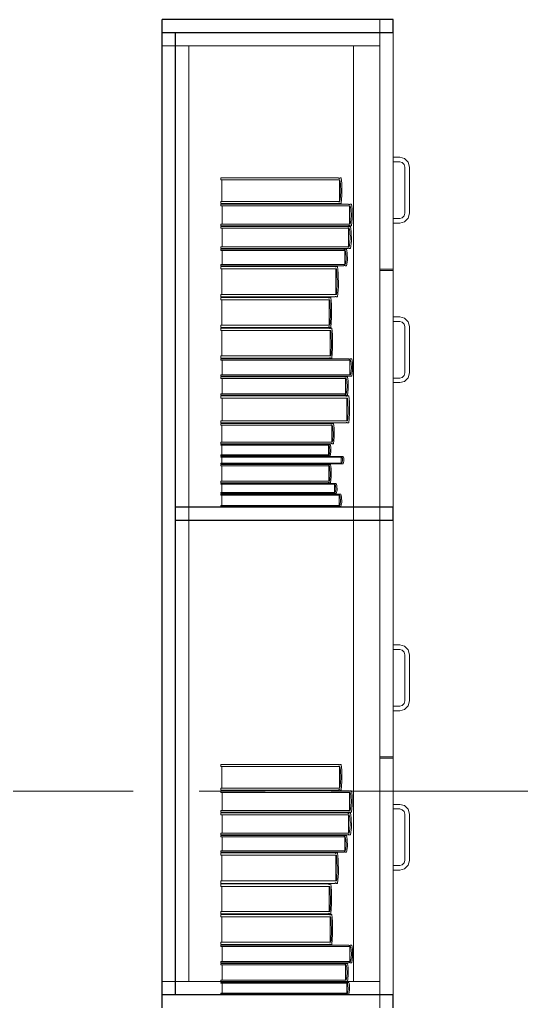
# Model space of a CAD drawing. Header units: inches. Extents: x -38 to 5698, y -33 to 92.
# Drawn here: x 292.094 to 292.855, y 23.362 to 24.852 of the extents above; entities that cross this region are included whole.
import ezdxf

# ---------------------------------------------------------------- set-up
doc = ezdxf.new("R2010")
doc.units = ezdxf.units.IN
doc.header["$MEASUREMENT"] = 0
doc.set_wipeout_variables(frame=1)
doc.linetypes.add('Punto & Raya', pattern=[0.65, 0.5, -0.075, 0, -0.075])
doc.linetypes.add('Wipeout_Contour', pattern=[1, 0, -1])
doc.layers.add('Interior - Mobiliario', color=7, linetype='Continuous')
doc.layers.add('Marcador - Secciones', color=251, linetype='Continuous')

msp = doc.modelspace()

# ---------------------------------------------------------------- linework, layer by layer
at = {"layer": 'Interior - Mobiliario', "color": 175, "linetype": 'Continuous', "lineweight": 13}
for p, q in [((292.3307, 24.8324), (292.6407, 24.8324)), ((292.3307, 23.3724), (292.3307, 24.8324)), ((292.6407, 24.8324), (292.6407, 23.3724)), ((292.3507, 24.8124), (292.6007, 24.8124)), ((292.6007, 24.8124), (292.6407, 24.8124)), ((292.6707, 24.6434), (292.6607, 24.6434)), ((292.6607, 24.6434), (292.6607, 24.6364)), ((292.6607, 24.6364), (292.6707, 24.6364)), ((292.6782, 24.6414), (292.6707, 24.6434)), ((292.6707, 24.6364), (292.6747, 24.6353)), ((292.6747, 24.6353), (292.6776, 24.6324)), ((292.6776, 24.6324), (292.6787, 24.6284)), ((292.6837, 24.6359), (292.6782, 24.6414)), ((292.6857, 24.6284), (292.6837, 24.6359)), ((292.6787, 24.6284), (292.6787, 24.5584)), ((292.6857, 24.5584), (292.6857, 24.6284)), ((292.3994, 24.609), (292.3994, 24.6121)), ((292.3994, 24.6121), (292.5779, 24.6121)), ((292.5801, 24.609), (292.3994, 24.609)), ((292.4012, 24.5763), (292.4012, 24.609)), ((292.5779, 24.6121), (292.578, 24.6119)), ((292.578, 24.6119), (292.5783, 24.6117)), ((292.5783, 24.6117), (292.5785, 24.6115)), ((292.5785, 24.6115), (292.5788, 24.6114)), ((292.5788, 24.6114), (292.5791, 24.6115)), ((292.5791, 24.6115), (292.5793, 24.6115)), ((292.5792, 24.609), (292.5792, 24.5763)), ((292.5793, 24.6115), (292.5796, 24.6117)), ((292.5796, 24.6117), (292.5798, 24.6119)), ((292.5798, 24.6119), (292.5799, 24.6121)), ((292.5799, 24.6121), (292.5819, 24.6121)), ((292.5809, 24.6032), (292.5801, 24.609)), ((292.5814, 24.5912), (292.5809, 24.6032)), ((292.5819, 24.6121), (292.5829, 24.6036)), ((292.5829, 24.6036), (292.5831, 24.5862)), ((292.5806, 24.5793), (292.5814, 24.5912)), ((292.5831, 24.5862), (292.5819, 24.5732)), ((292.3994, 24.5732), (292.3994, 24.5763)), ((292.3994, 24.5763), (292.5801, 24.5763)), ((292.5779, 24.5732), (292.3994, 24.5732)), ((292.3994, 24.5696), (292.3994, 24.5722)), ((292.3994, 24.5722), (292.5931, 24.5722)), ((292.578, 24.5734), (292.5779, 24.5732)), ((292.5782, 24.5736), (292.578, 24.5734)), ((292.5785, 24.5738), (292.5782, 24.5736)), ((292.5787, 24.5739), (292.5785, 24.5738)), ((292.579, 24.5739), (292.5787, 24.5739)), ((292.5793, 24.5738), (292.579, 24.5739)), ((292.5795, 24.5737), (292.5793, 24.5738)), ((292.5798, 24.5734), (292.5795, 24.5737)), ((292.5799, 24.5732), (292.5798, 24.5734)), ((292.5819, 24.5732), (292.5799, 24.5732)), ((292.5801, 24.5763), (292.5806, 24.5793)), ((292.5931, 24.5722), (292.5933, 24.572)), ((292.5933, 24.572), (292.5935, 24.5719)), ((292.5935, 24.5719), (292.5938, 24.5717)), ((292.5938, 24.5717), (292.5941, 24.5717)), ((292.5941, 24.5717), (292.5944, 24.5717)), ((292.5944, 24.5717), (292.5947, 24.5718)), ((292.5947, 24.5718), (292.595, 24.5719)), ((292.595, 24.5719), (292.5952, 24.5721)), ((292.5952, 24.5721), (292.5953, 24.5722)), ((292.5953, 24.5722), (292.5975, 24.5722)), ((292.5975, 24.5722), (292.5986, 24.565)), ((292.5955, 24.5696), (292.3994, 24.5696)), ((292.4013, 24.542), (292.4013, 24.5696)), ((292.5945, 24.5696), (292.5945, 24.542)), ((292.5964, 24.5647), (292.5955, 24.5696)), ((292.5969, 24.5546), (292.5964, 24.5647)), ((292.5986, 24.565), (292.5988, 24.5503)), ((292.6787, 24.5584), (292.6776, 24.5544)), ((292.6837, 24.5509), (292.6857, 24.5584)), ((292.3994, 24.5394), (292.3994, 24.542)), ((292.3994, 24.542), (292.5955, 24.542)), ((292.5955, 24.542), (292.5961, 24.5445)), ((292.5961, 24.5445), (292.5969, 24.5546)), ((292.5988, 24.5503), (292.5975, 24.5394)), ((292.6707, 24.5504), (292.6607, 24.5504)), ((292.6607, 24.5504), (292.6607, 24.5434)), ((292.6607, 24.5434), (292.6707, 24.5434)), ((292.6747, 24.5514), (292.6707, 24.5504)), ((292.6707, 24.5434), (292.6782, 24.5454)), ((292.6776, 24.5544), (292.6747, 24.5514)), ((292.6782, 24.5454), (292.6837, 24.5509)), ((292.5931, 24.5394), (292.3994, 24.5394)), ((292.3994, 24.5357), (292.3994, 24.5384)), ((292.3994, 24.5384), (292.5918, 24.5384)), ((292.5942, 24.5357), (292.3994, 24.5357)), ((292.4013, 24.5076), (292.4013, 24.5357)), ((292.5918, 24.5384), (292.592, 24.5382)), ((292.592, 24.5382), (292.5923, 24.538)), ((292.5923, 24.538), (292.5925, 24.5379)), ((292.5925, 24.5379), (292.5928, 24.5378)), ((292.5928, 24.5378), (292.5931, 24.5378)), ((292.5932, 24.5395), (292.5931, 24.5394)), ((292.5931, 24.5378), (292.5934, 24.5379)), ((292.5935, 24.5397), (292.5932, 24.5395)), ((292.5932, 24.5357), (292.5932, 24.5076)), ((292.5934, 24.5379), (292.5937, 24.538)), ((292.5938, 24.5398), (292.5935, 24.5397)), ((292.5937, 24.538), (292.5939, 24.5382)), ((292.594, 24.5399), (292.5938, 24.5398)), ((292.5939, 24.5382), (292.594, 24.5384)), ((292.5943, 24.5399), (292.594, 24.5399)), ((292.594, 24.5384), (292.5962, 24.5384)), ((292.5951, 24.5307), (292.5942, 24.5357)), ((292.5946, 24.5398), (292.5943, 24.5399)), ((292.5949, 24.5397), (292.5946, 24.5398)), ((292.5952, 24.5395), (292.5949, 24.5397)), ((292.5956, 24.5204), (292.5951, 24.5307)), ((292.5953, 24.5394), (292.5952, 24.5395)), ((292.5975, 24.5394), (292.5953, 24.5394)), ((292.5962, 24.5384), (292.5972, 24.531)), ((292.5972, 24.531), (292.5975, 24.5161)), ((292.5948, 24.5102), (292.5956, 24.5204)), ((292.5975, 24.5161), (292.5962, 24.505)), ((292.3994, 24.505), (292.3994, 24.5076)), ((292.3994, 24.5076), (292.5942, 24.5076)), ((292.5918, 24.505), (292.3994, 24.505)), ((292.3994, 24.502), (292.3994, 24.504)), ((292.3994, 24.504), (292.5859, 24.504)), ((292.5882, 24.502), (292.3994, 24.502)), ((292.4013, 24.4809), (292.4013, 24.502)), ((292.5859, 24.504), (292.5861, 24.5038)), ((292.5861, 24.5038), (292.5863, 24.5037)), ((292.5863, 24.5037), (292.5866, 24.5036)), ((292.5866, 24.5036), (292.5869, 24.5035)), ((292.5869, 24.5035), (292.5872, 24.5035)), ((292.5872, 24.5035), (292.5874, 24.5036)), ((292.5873, 24.502), (292.5873, 24.4809)), ((292.5874, 24.5036), (292.5877, 24.5037)), ((292.5877, 24.5037), (292.5879, 24.5039)), ((292.5879, 24.5039), (292.588, 24.504)), ((292.588, 24.504), (292.5901, 24.504)), ((292.5891, 24.4982), (292.5882, 24.502)), ((292.5896, 24.4905), (292.5891, 24.4982)), ((292.5901, 24.504), (292.5912, 24.4985)), ((292.5912, 24.4985), (292.5914, 24.4873)), ((292.592, 24.5051), (292.5918, 24.505)), ((292.5922, 24.5053), (292.592, 24.5051)), ((292.5925, 24.5054), (292.5922, 24.5053)), ((292.5928, 24.5055), (292.5925, 24.5054)), ((292.593, 24.5055), (292.5928, 24.5055)), ((292.5933, 24.5055), (292.593, 24.5055)), ((292.5936, 24.5053), (292.5933, 24.5055)), ((292.5939, 24.5051), (292.5936, 24.5053)), ((292.594, 24.505), (292.5939, 24.5051)), ((292.5962, 24.505), (292.594, 24.505)), ((292.5942, 24.5076), (292.5948, 24.5102)), ((292.3994, 24.4789), (292.3994, 24.4809)), ((292.3994, 24.4809), (292.5882, 24.4809)), ((292.5882, 24.4809), (292.5888, 24.4828)), ((292.5888, 24.4828), (292.5896, 24.4905)), ((292.5914, 24.4873), (292.5901, 24.4789)), ((292.5859, 24.4789), (292.3994, 24.4789)), ((292.3994, 24.4742), (292.3994, 24.4779)), ((292.3994, 24.4779), (292.5727, 24.4779)), ((292.5748, 24.4742), (292.3994, 24.4742)), ((292.4011, 24.4353), (292.4011, 24.4742)), ((292.5727, 24.4779), (292.5728, 24.4777)), ((292.5728, 24.4777), (292.573, 24.4774)), ((292.573, 24.4774), (292.5733, 24.4772)), ((292.5733, 24.4772), (292.5735, 24.4771)), ((292.5735, 24.4771), (292.5738, 24.4771)), ((292.5738, 24.4771), (292.5741, 24.4772)), ((292.5739, 24.4742), (292.5739, 24.4353)), ((292.5741, 24.4772), (292.5743, 24.4774)), ((292.5743, 24.4774), (292.5745, 24.4777)), ((292.5745, 24.4777), (292.5746, 24.4779)), ((292.5746, 24.4779), (292.5766, 24.4779)), ((292.5756, 24.4673), (292.5748, 24.4742)), ((292.576, 24.453), (292.5756, 24.4673)), ((292.5766, 24.4779), (292.5775, 24.4677)), ((292.5775, 24.4677), (292.5777, 24.447)), ((292.586, 24.479), (292.5859, 24.4789)), ((292.5863, 24.4792), (292.586, 24.479)), ((292.5865, 24.4793), (292.5863, 24.4792)), ((292.5868, 24.4793), (292.5865, 24.4793)), ((292.5871, 24.4793), (292.5868, 24.4793)), ((292.5874, 24.4793), (292.5871, 24.4793)), ((292.5876, 24.4792), (292.5874, 24.4793)), ((292.5879, 24.479), (292.5876, 24.4792)), ((292.588, 24.4789), (292.5879, 24.479)), ((292.5901, 24.4789), (292.588, 24.4789)), ((292.6607, 24.4734), (292.6407, 24.4734)), ((292.6607, 24.4714), (292.6407, 24.4714)), ((292.5753, 24.4388), (292.576, 24.453)), ((292.5748, 24.4353), (292.5753, 24.4388)), ((292.5777, 24.447), (292.5766, 24.4316)), ((292.3994, 24.4316), (292.3994, 24.4353)), ((292.3994, 24.4353), (292.5748, 24.4353)), ((292.5727, 24.4316), (292.3994, 24.4316)), ((292.3994, 24.427), (292.3994, 24.4306)), ((292.3994, 24.4306), (292.5626, 24.4306)), ((292.5646, 24.427), (292.3994, 24.427)), ((292.401, 24.3889), (292.401, 24.427)), ((292.5626, 24.4306), (292.5628, 24.4304)), ((292.5628, 24.4304), (292.563, 24.4301)), ((292.563, 24.4301), (292.5632, 24.4299)), ((292.5632, 24.4299), (292.5634, 24.4298)), ((292.5634, 24.4298), (292.5637, 24.4298)), ((292.5637, 24.4298), (292.5639, 24.4299)), ((292.5638, 24.427), (292.5638, 24.3889)), ((292.5639, 24.4299), (292.5642, 24.4301)), ((292.5642, 24.4301), (292.5644, 24.4304)), ((292.5644, 24.4304), (292.5645, 24.4306)), ((292.5645, 24.4306), (292.5663, 24.4306)), ((292.5654, 24.4202), (292.5646, 24.427)), ((292.5663, 24.4306), (292.5672, 24.4207)), ((292.5728, 24.4318), (292.5727, 24.4316)), ((292.573, 24.4321), (292.5728, 24.4318)), ((292.5732, 24.4323), (292.573, 24.4321)), ((292.5735, 24.4324), (292.5732, 24.4323)), ((292.5738, 24.4324), (292.5735, 24.4324)), ((292.574, 24.4323), (292.5738, 24.4324)), ((292.5743, 24.4321), (292.574, 24.4323)), ((292.5745, 24.4318), (292.5743, 24.4321)), ((292.5746, 24.4316), (292.5745, 24.4318)), ((292.5766, 24.4316), (292.5746, 24.4316)), ((292.5651, 24.3924), (292.5658, 24.4062)), ((292.5658, 24.4062), (292.5654, 24.4202)), ((292.5672, 24.4207), (292.5674, 24.4004)), ((292.5646, 24.3889), (292.5651, 24.3924)), ((292.5674, 24.4004), (292.5663, 24.3853)), ((292.6607, 24.4014), (292.6707, 24.4014)), ((292.6607, 24.3944), (292.6607, 24.4014)), ((292.6707, 24.3944), (292.6607, 24.3944)), ((292.6707, 24.4014), (292.6782, 24.3994)), ((292.6747, 24.3933), (292.6707, 24.3944)), ((292.6776, 24.3904), (292.6747, 24.3933)), ((292.6782, 24.3994), (292.6837, 24.3939)), ((292.6837, 24.3939), (292.6857, 24.3864)), ((292.3994, 24.3853), (292.3994, 24.3889)), ((292.3994, 24.3889), (292.5646, 24.3889)), ((292.5626, 24.3853), (292.3994, 24.3853)), ((292.3994, 24.3807), (292.3994, 24.3843)), ((292.3994, 24.3843), (292.5642, 24.3843)), ((292.5662, 24.3807), (292.3994, 24.3807)), ((292.401, 24.3422), (292.401, 24.3807)), ((292.5627, 24.3855), (292.5626, 24.3853)), ((292.5629, 24.3858), (292.5627, 24.3855)), ((292.5632, 24.386), (292.5629, 24.3858)), ((292.5634, 24.3861), (292.5632, 24.386)), ((292.5636, 24.3861), (292.5634, 24.3861)), ((292.5639, 24.386), (292.5636, 24.3861)), ((292.5641, 24.3858), (292.5639, 24.386)), ((292.5643, 24.3856), (292.5641, 24.3858)), ((292.5642, 24.3843), (292.5643, 24.3841)), ((292.5645, 24.3853), (292.5643, 24.3856)), ((292.5643, 24.3841), (292.5645, 24.3838)), ((292.5663, 24.3853), (292.5645, 24.3853)), ((292.5645, 24.3838), (292.5647, 24.3836)), ((292.5647, 24.3836), (292.565, 24.3835)), ((292.565, 24.3835), (292.5652, 24.3836)), ((292.5652, 24.3836), (292.5655, 24.3837)), ((292.5653, 24.3807), (292.5653, 24.3422)), ((292.5655, 24.3837), (292.5657, 24.3839)), ((292.5657, 24.3839), (292.5659, 24.3841)), ((292.5659, 24.3841), (292.566, 24.3843)), ((292.566, 24.3843), (292.5679, 24.3843)), ((292.5669, 24.3738), (292.5662, 24.3807)), ((292.5679, 24.3843), (292.5688, 24.3743)), ((292.6787, 24.3864), (292.6776, 24.3904)), ((292.6787, 24.3164), (292.6787, 24.3864)), ((292.6857, 24.3864), (292.6857, 24.3164)), ((292.5674, 24.3597), (292.5669, 24.3738)), ((292.5688, 24.3743), (292.569, 24.3538)), ((292.5667, 24.3457), (292.5674, 24.3597)), ((292.569, 24.3538), (292.5679, 24.3386)), ((292.3994, 24.3386), (292.3994, 24.3422)), ((292.3994, 24.3422), (292.5662, 24.3422)), ((292.5642, 24.3386), (292.3994, 24.3386)), ((292.3994, 24.3355), (292.3994, 24.3376)), ((292.3994, 24.3376), (292.5936, 24.3376)), ((292.596, 24.3355), (292.3994, 24.3355)), ((292.4013, 24.3131), (292.4013, 24.3355)), ((292.5645, 24.339), (292.5642, 24.3388)), ((292.5642, 24.3388), (292.5642, 24.3386)), ((292.5647, 24.3392), (292.5645, 24.339)), ((292.5649, 24.3393), (292.5647, 24.3392)), ((292.5652, 24.3393), (292.5649, 24.3393)), ((292.5654, 24.3393), (292.5652, 24.3393)), ((292.5657, 24.3391), (292.5654, 24.3393)), ((292.5659, 24.3388), (292.5657, 24.3391)), ((292.566, 24.3386), (292.5659, 24.3388)), ((292.5679, 24.3386), (292.566, 24.3386)), ((292.5662, 24.3422), (292.5667, 24.3457)), ((292.5936, 24.3376), (292.5937, 24.3374)), ((292.5937, 24.3374), (292.594, 24.3373)), ((292.594, 24.3373), (292.5943, 24.3372)), ((292.5943, 24.3372), (292.5946, 24.3371)), ((292.5946, 24.3371), (292.5949, 24.3371)), ((292.5949, 24.3371), (292.5951, 24.3372)), ((292.595, 24.3355), (292.595, 24.3131)), ((292.5951, 24.3372), (292.5954, 24.3373)), ((292.5954, 24.3373), (292.5957, 24.3375)), ((292.5957, 24.3375), (292.5958, 24.3376)), ((292.5958, 24.3376), (292.5979, 24.3376)), ((292.5969, 24.3315), (292.596, 24.3355)), ((292.5979, 24.3376), (292.599, 24.3318)), ((292.599, 24.3318), (292.5993, 24.3199)), ((292.5965, 24.3152), (292.5974, 24.3233)), ((292.5974, 24.3233), (292.5969, 24.3315)), ((292.5993, 24.3199), (292.5979, 24.311)), ((292.3994, 24.311), (292.3994, 24.3131)), ((292.3994, 24.3131), (292.596, 24.3131)), ((292.5936, 24.311), (292.3994, 24.311)), ((292.3994, 24.3078), (292.3994, 24.31)), ((292.3994, 24.31), (292.5873, 24.31)), ((292.5896, 24.3078), (292.3994, 24.3078)), ((292.4013, 24.2846), (292.4013, 24.3078)), ((292.5873, 24.31), (292.5875, 24.3099)), ((292.5875, 24.3099), (292.5877, 24.3097)), ((292.5877, 24.3097), (292.588, 24.3096)), ((292.588, 24.3096), (292.5883, 24.3095)), ((292.5883, 24.3095), (292.5885, 24.3096)), ((292.5885, 24.3096), (292.5888, 24.3096)), ((292.5886, 24.3078), (292.5886, 24.2846)), ((292.5888, 24.3096), (292.5891, 24.3097)), ((292.5891, 24.3097), (292.5893, 24.3099)), ((292.5893, 24.3099), (292.5894, 24.31)), ((292.5894, 24.31), (292.5915, 24.31)), ((292.5905, 24.3037), (292.5896, 24.3078)), ((292.591, 24.2951), (292.5905, 24.3037)), ((292.5915, 24.31), (292.5926, 24.3039)), ((292.5926, 24.3039), (292.5928, 24.2916)), ((292.5937, 24.3111), (292.5936, 24.311)), ((292.5939, 24.3113), (292.5937, 24.3111)), ((292.5942, 24.3114), (292.5939, 24.3113)), ((292.5945, 24.3114), (292.5942, 24.3114)), ((292.5948, 24.3115), (292.5945, 24.3114)), ((292.5951, 24.3114), (292.5948, 24.3115)), ((292.5954, 24.3113), (292.5951, 24.3114)), ((292.5956, 24.3112), (292.5954, 24.3113)), ((292.5958, 24.311), (292.5956, 24.3112)), ((292.5979, 24.311), (292.5958, 24.311)), ((292.596, 24.3131), (292.5965, 24.3152)), ((292.6607, 24.3084), (292.6707, 24.3084)), ((292.6607, 24.3014), (292.6607, 24.3084)), ((292.6707, 24.3084), (292.6747, 24.3094)), ((292.6782, 24.3034), (292.6707, 24.3014)), ((292.6747, 24.3094), (292.6776, 24.3124)), ((292.6776, 24.3124), (292.6787, 24.3164)), ((292.6837, 24.3089), (292.6782, 24.3034)), ((292.6857, 24.3164), (292.6837, 24.3089)), ((292.5902, 24.2867), (292.591, 24.2951)), ((292.5928, 24.2916), (292.5915, 24.2823)), ((292.6707, 24.3014), (292.6607, 24.3014)), ((292.3994, 24.2823), (292.3994, 24.2846)), ((292.3994, 24.2846), (292.5896, 24.2846)), ((292.5873, 24.2823), (292.3994, 24.2823)), ((292.3994, 24.2781), (292.3994, 24.2813)), ((292.3994, 24.2813), (292.5891, 24.2813)), ((292.5914, 24.2781), (292.3994, 24.2781)), ((292.4013, 24.2435), (292.4013, 24.2781)), ((292.5874, 24.2824), (292.5873, 24.2823)), ((292.5877, 24.2826), (292.5874, 24.2824)), ((292.5879, 24.2827), (292.5877, 24.2826)), ((292.5882, 24.2828), (292.5879, 24.2827)), ((292.5885, 24.2828), (292.5882, 24.2828)), ((292.5888, 24.2828), (292.5885, 24.2828)), ((292.589, 24.2826), (292.5888, 24.2828)), ((292.5893, 24.2825), (292.589, 24.2826)), ((292.5891, 24.2813), (292.5893, 24.2811)), ((292.5894, 24.2823), (292.5893, 24.2825)), ((292.5893, 24.2811), (292.5895, 24.2809)), ((292.5915, 24.2823), (292.5894, 24.2823)), ((292.5895, 24.2809), (292.5898, 24.2807)), ((292.5896, 24.2846), (292.5902, 24.2867)), ((292.5898, 24.2807), (292.5901, 24.2807)), ((292.5901, 24.2807), (292.5904, 24.2807)), ((292.5904, 24.2807), (292.5906, 24.2808)), ((292.5905, 24.2781), (292.5905, 24.2435)), ((292.5906, 24.2808), (292.5909, 24.2809)), ((292.5909, 24.2809), (292.5911, 24.2812)), ((292.5911, 24.2812), (292.5913, 24.2813)), ((292.5913, 24.2813), (292.5934, 24.2813)), ((292.5923, 24.2719), (292.5914, 24.2781)), ((292.5934, 24.2813), (292.5944, 24.2723)), ((292.5944, 24.2723), (292.5947, 24.2539)), ((292.592, 24.2466), (292.5928, 24.2592)), ((292.5928, 24.2592), (292.5923, 24.2719)), ((292.3994, 24.2402), (292.3994, 24.2435)), ((292.3994, 24.2435), (292.5914, 24.2435)), ((292.5914, 24.2435), (292.592, 24.2466)), ((292.5947, 24.2539), (292.5934, 24.2402)), ((292.5891, 24.2402), (292.3994, 24.2402)), ((292.3994, 24.2368), (292.3994, 24.2392)), ((292.3994, 24.2392), (292.5665, 24.2392)), ((292.5685, 24.2368), (292.3994, 24.2368)), ((292.4011, 24.2111), (292.4011, 24.2368)), ((292.5665, 24.2392), (292.5666, 24.239)), ((292.5666, 24.239), (292.5669, 24.2389)), ((292.5669, 24.2389), (292.5671, 24.2388)), ((292.5671, 24.2388), (292.5674, 24.2387)), ((292.5674, 24.2387), (292.5676, 24.2387)), ((292.5676, 24.2387), (292.5678, 24.2388)), ((292.5677, 24.2368), (292.5677, 24.2111)), ((292.5678, 24.2388), (292.5681, 24.2389)), ((292.5681, 24.2389), (292.5683, 24.2391)), ((292.5683, 24.2391), (292.5684, 24.2392)), ((292.5684, 24.2392), (292.5703, 24.2392)), ((292.5693, 24.2322), (292.5685, 24.2368)), ((292.5698, 24.2228), (292.5693, 24.2322)), ((292.5703, 24.2392), (292.5712, 24.2325)), ((292.5712, 24.2325), (292.5714, 24.2189)), ((292.5892, 24.2404), (292.5891, 24.2402)), ((292.5895, 24.2406), (292.5892, 24.2404)), ((292.5897, 24.2408), (292.5895, 24.2406)), ((292.59, 24.2409), (292.5897, 24.2408)), ((292.5903, 24.2409), (292.59, 24.2409)), ((292.5906, 24.2408), (292.5903, 24.2409)), ((292.5908, 24.2407), (292.5906, 24.2408)), ((292.5911, 24.2404), (292.5908, 24.2407)), ((292.5913, 24.2402), (292.5911, 24.2404)), ((292.5934, 24.2402), (292.5913, 24.2402)), ((292.5685, 24.2111), (292.5691, 24.2135)), ((292.5691, 24.2135), (292.5698, 24.2228)), ((292.5714, 24.2189), (292.5703, 24.2087)), ((292.3994, 24.2087), (292.3994, 24.2111)), ((292.3994, 24.2111), (292.5685, 24.2111)), ((292.5665, 24.2087), (292.3994, 24.2087)), ((292.3994, 24.2063), (292.3994, 24.2077)), ((292.3994, 24.2077), (292.5617, 24.2077)), ((292.5637, 24.2063), (292.3994, 24.2063)), ((292.401, 24.1917), (292.401, 24.2063)), ((292.5617, 24.2077), (292.5619, 24.2076)), ((292.5619, 24.2076), (292.5621, 24.2075)), ((292.5621, 24.2075), (292.5623, 24.2074)), ((292.5623, 24.2074), (292.5626, 24.2074)), ((292.5626, 24.2074), (292.5628, 24.2074)), ((292.5628, 24.2074), (292.563, 24.2075)), ((292.5629, 24.2063), (292.5629, 24.1917)), ((292.563, 24.2075), (292.5633, 24.2075)), ((292.5633, 24.2075), (292.5635, 24.2076)), ((292.5635, 24.2076), (292.5636, 24.2077)), ((292.5636, 24.2077), (292.5654, 24.2077)), ((292.5645, 24.2037), (292.5637, 24.2063)), ((292.5642, 24.193), (292.5649, 24.1984)), ((292.5649, 24.1984), (292.5645, 24.2037)), ((292.5654, 24.2077), (292.5663, 24.2039)), ((292.5663, 24.2039), (292.5665, 24.1961)), ((292.5666, 24.2088), (292.5665, 24.2087)), ((292.5668, 24.209), (292.5666, 24.2088)), ((292.567, 24.2091), (292.5668, 24.209)), ((292.5673, 24.2092), (292.567, 24.2091)), ((292.5675, 24.2092), (292.5673, 24.2092)), ((292.5678, 24.2092), (292.5675, 24.2092)), ((292.568, 24.209), (292.5678, 24.2092)), ((292.5683, 24.2089), (292.568, 24.209)), ((292.5684, 24.2087), (292.5683, 24.2089)), ((292.5703, 24.2087), (292.5684, 24.2087)), ((292.3994, 24.1903), (292.3994, 24.1917)), ((292.3994, 24.1917), (292.5637, 24.1917)), ((292.5617, 24.1903), (292.3994, 24.1903)), ((292.3994, 24.1885), (292.3994, 24.1893)), ((292.3994, 24.1893), (292.5807, 24.1893)), ((292.5829, 24.1885), (292.3994, 24.1885)), ((292.4012, 24.1792), (292.4012, 24.1885)), ((292.5618, 24.1904), (292.5617, 24.1903)), ((292.562, 24.1905), (292.5618, 24.1904)), ((292.5623, 24.1906), (292.562, 24.1905)), ((292.5625, 24.1906), (292.5623, 24.1906)), ((292.5628, 24.1906), (292.5625, 24.1906)), ((292.563, 24.1906), (292.5628, 24.1906)), ((292.5632, 24.1905), (292.563, 24.1906)), ((292.5634, 24.1904), (292.5632, 24.1905)), ((292.5636, 24.1903), (292.5634, 24.1904)), ((292.5654, 24.1903), (292.5636, 24.1903)), ((292.5637, 24.1917), (292.5642, 24.193)), ((292.5665, 24.1961), (292.5654, 24.1903)), ((292.5807, 24.1893), (292.5808, 24.1893)), ((292.5808, 24.1893), (292.5811, 24.1892)), ((292.5811, 24.1892), (292.5813, 24.1892)), ((292.5813, 24.1892), (292.5816, 24.1892)), ((292.5816, 24.1892), (292.5819, 24.1892)), ((292.5819, 24.1892), (292.5822, 24.1892)), ((292.582, 24.1885), (292.582, 24.1792)), ((292.5822, 24.1892), (292.5824, 24.1892)), ((292.5824, 24.1892), (292.5826, 24.1893)), ((292.5826, 24.1893), (292.5827, 24.1893)), ((292.5827, 24.1893), (292.5848, 24.1893)), ((292.5838, 24.1868), (292.5829, 24.1885)), ((292.5835, 24.18), (292.5842, 24.1834)), ((292.5842, 24.1834), (292.5838, 24.1868)), ((292.5848, 24.1893), (292.5858, 24.1869)), ((292.5858, 24.1869), (292.586, 24.182)), ((292.3994, 24.1783), (292.3994, 24.1792)), ((292.3994, 24.1792), (292.5829, 24.1792)), ((292.5807, 24.1783), (292.3994, 24.1783)), ((292.3994, 24.1751), (292.3994, 24.1773)), ((292.3994, 24.1773), (292.5622, 24.1773)), ((292.5642, 24.1751), (292.3994, 24.1751)), ((292.401, 24.1517), (292.401, 24.1751)), ((292.5622, 24.1773), (292.5623, 24.1772)), ((292.5623, 24.1772), (292.5625, 24.177)), ((292.5625, 24.177), (292.5628, 24.1769)), ((292.5628, 24.1769), (292.563, 24.1769)), ((292.563, 24.1769), (292.5633, 24.1769)), ((292.5633, 24.1769), (292.5635, 24.1769)), ((292.5633, 24.1751), (292.5633, 24.1517)), ((292.5635, 24.1769), (292.5637, 24.177)), ((292.5637, 24.177), (292.5639, 24.1772)), ((292.5639, 24.1772), (292.564, 24.1773)), ((292.564, 24.1773), (292.5658, 24.1773)), ((292.5649, 24.1709), (292.5642, 24.1751)), ((292.5654, 24.1623), (292.5649, 24.1709)), ((292.5658, 24.1773), (292.5668, 24.1712)), ((292.5668, 24.1712), (292.567, 24.1587)), ((292.5808, 24.1784), (292.5807, 24.1783)), ((292.581, 24.1784), (292.5808, 24.1784)), ((292.5813, 24.1785), (292.581, 24.1784)), ((292.5816, 24.1785), (292.5813, 24.1785)), ((292.5818, 24.1785), (292.5816, 24.1785)), ((292.5821, 24.1785), (292.5818, 24.1785)), ((292.5824, 24.1784), (292.5821, 24.1785)), ((292.5826, 24.1784), (292.5824, 24.1784)), ((292.5827, 24.1783), (292.5826, 24.1784)), ((292.5848, 24.1783), (292.5827, 24.1783)), ((292.5829, 24.1792), (292.5835, 24.18)), ((292.586, 24.182), (292.5848, 24.1783)), ((292.5642, 24.1517), (292.5647, 24.1538)), ((292.5647, 24.1538), (292.5654, 24.1623)), ((292.567, 24.1587), (292.5658, 24.1494)), ((292.3994, 24.1494), (292.3994, 24.1517)), ((292.3994, 24.1517), (292.5642, 24.1517)), ((292.5622, 24.1494), (292.3994, 24.1494)), ((292.3994, 24.1472), (292.3994, 24.1484)), ((292.3994, 24.1484), (292.5707, 24.1484)), ((292.5728, 24.1472), (292.3994, 24.1472)), ((292.4011, 24.1345), (292.4011, 24.1472)), ((292.5623, 24.1496), (292.5622, 24.1494)), ((292.5625, 24.1497), (292.5623, 24.1496)), ((292.5627, 24.1498), (292.5625, 24.1497)), ((292.563, 24.1499), (292.5627, 24.1498)), ((292.5632, 24.1499), (292.563, 24.1499)), ((292.5634, 24.1499), (292.5632, 24.1499)), ((292.5637, 24.1498), (292.5634, 24.1499)), ((292.5639, 24.1496), (292.5637, 24.1498)), ((292.564, 24.1494), (292.5639, 24.1496)), ((292.5658, 24.1494), (292.564, 24.1494)), ((292.5707, 24.1484), (292.5708, 24.1484)), ((292.5708, 24.1484), (292.5711, 24.1483)), ((292.5711, 24.1483), (292.5713, 24.1482)), ((292.5713, 24.1482), (292.5716, 24.1482)), ((292.5716, 24.1482), (292.5718, 24.1482)), ((292.5718, 24.1482), (292.5721, 24.1482)), ((292.5719, 24.1472), (292.5719, 24.1345)), ((292.5721, 24.1482), (292.5723, 24.1483)), ((292.5723, 24.1483), (292.5725, 24.1484)), ((292.5725, 24.1484), (292.5726, 24.1484)), ((292.5726, 24.1484), (292.5745, 24.1484)), ((292.5736, 24.145), (292.5728, 24.1472)), ((292.5733, 24.1357), (292.574, 24.1403)), ((292.574, 24.1403), (292.5736, 24.145)), ((292.5745, 24.1484), (292.5755, 24.1451)), ((292.5757, 24.1384), (292.5745, 24.1333)), ((292.5755, 24.1451), (292.5757, 24.1384)), ((292.3994, 24.1333), (292.3994, 24.1345)), ((292.3994, 24.1345), (292.5728, 24.1345)), ((292.5707, 24.1333), (292.3994, 24.1333)), ((292.3994, 24.1308), (292.3994, 24.1323)), ((292.3994, 24.1323), (292.5775, 24.1323)), ((292.5797, 24.1308), (292.3994, 24.1308)), ((292.5708, 24.1334), (292.5707, 24.1333)), ((292.571, 24.1335), (292.5708, 24.1334)), ((292.5712, 24.1335), (292.571, 24.1335)), ((292.5715, 24.1336), (292.5712, 24.1335)), ((292.5718, 24.1336), (292.5715, 24.1336)), ((292.572, 24.1335), (292.5718, 24.1336)), ((292.5723, 24.1335), (292.572, 24.1335)), ((292.5725, 24.1334), (292.5723, 24.1335)), ((292.5726, 24.1333), (292.5725, 24.1334)), ((292.5745, 24.1333), (292.5726, 24.1333)), ((292.5728, 24.1345), (292.5733, 24.1357)), ((292.5775, 24.1323), (292.5777, 24.1322)), ((292.5777, 24.1322), (292.5779, 24.1321)), ((292.5779, 24.1321), (292.5782, 24.132)), ((292.5782, 24.132), (292.5784, 24.132)), ((292.5784, 24.132), (292.5787, 24.132)), ((292.5787, 24.132), (292.579, 24.132)), ((292.579, 24.132), (292.5792, 24.1321)), ((292.5792, 24.1321), (292.5795, 24.1322)), ((292.5795, 24.1322), (292.5796, 24.1323)), ((292.5796, 24.1323), (292.5815, 24.1323)), ((292.5806, 24.128), (292.5797, 24.1308)), ((292.581, 24.1221), (292.5806, 24.128)), ((292.5815, 24.1323), (292.5825, 24.1282)), ((292.6707, 23.9034), (292.6607, 23.9034)), ((292.6607, 23.9034), (292.6607, 23.8964)), ((292.6782, 23.9014), (292.6707, 23.9034)), ((292.6837, 23.8959), (292.6782, 23.9014)), ((292.6607, 23.8964), (292.6707, 23.8964)), ((292.6707, 23.8964), (292.6747, 23.8953)), ((292.6747, 23.8953), (292.6776, 23.8924)), ((292.6776, 23.8924), (292.6787, 23.8884)), ((292.6787, 23.8884), (292.6787, 23.8184)), ((292.6857, 23.8884), (292.6837, 23.8959)), ((292.6857, 23.8184), (292.6857, 23.8884)), ((292.6707, 23.8104), (292.6607, 23.8104)), ((292.6607, 23.8104), (292.6607, 23.8034)), ((292.6747, 23.8114), (292.6707, 23.8104)), ((292.6776, 23.8144), (292.6747, 23.8114)), ((292.6787, 23.8184), (292.6776, 23.8144)), ((292.6782, 23.8054), (292.6837, 23.8109)), ((292.6837, 23.8109), (292.6857, 23.8184)), ((292.6607, 23.8034), (292.6707, 23.8034)), ((292.6707, 23.8034), (292.6782, 23.8054)), ((292.3994, 23.7189), (292.3994, 23.722)), ((292.3994, 23.722), (292.5779, 23.722)), ((292.5779, 23.722), (292.578, 23.7218)), ((292.578, 23.7218), (292.5783, 23.7216)), ((292.5783, 23.7216), (292.5785, 23.7214)), ((292.5785, 23.7214), (292.5788, 23.7213)), ((292.5788, 23.7213), (292.5791, 23.7214)), ((292.5791, 23.7214), (292.5793, 23.7214)), ((292.5793, 23.7214), (292.5796, 23.7216)), ((292.5796, 23.7216), (292.5798, 23.7218)), ((292.5798, 23.7218), (292.5799, 23.722)), ((292.5799, 23.722), (292.5819, 23.722)), ((292.5819, 23.722), (292.5829, 23.7135)), ((292.6607, 23.7334), (292.6407, 23.7334)), ((292.6607, 23.7314), (292.6407, 23.7314)), ((292.5801, 23.7189), (292.3994, 23.7189)), ((292.4012, 23.6862), (292.4012, 23.7189)), ((292.5792, 23.7189), (292.5792, 23.6862)), ((292.5809, 23.7131), (292.5801, 23.7189)), ((292.5814, 23.7011), (292.5809, 23.7131)), ((292.5829, 23.7135), (292.5831, 23.6961)), ((292.5806, 23.6892), (292.5814, 23.7011)), ((292.5831, 23.6961), (292.5819, 23.6831)), ((292.3994, 23.6831), (292.3994, 23.6862)), ((292.3994, 23.6862), (292.5801, 23.6862)), ((292.5779, 23.6831), (292.3994, 23.6831)), ((292.3994, 23.6795), (292.3994, 23.6821)), ((292.3994, 23.6821), (292.5931, 23.6821)), ((292.5955, 23.6795), (292.3994, 23.6795)), ((292.4013, 23.6519), (292.4013, 23.6795)), ((292.578, 23.6833), (292.5779, 23.6831)), ((292.5782, 23.6835), (292.578, 23.6833)), ((292.5785, 23.6837), (292.5782, 23.6835)), ((292.5787, 23.6838), (292.5785, 23.6837)), ((292.579, 23.6838), (292.5787, 23.6838)), ((292.5793, 23.6837), (292.579, 23.6838)), ((292.5795, 23.6836), (292.5793, 23.6837)), ((292.5798, 23.6833), (292.5795, 23.6836)), ((292.5799, 23.6831), (292.5798, 23.6833)), ((292.5819, 23.6831), (292.5799, 23.6831)), ((292.5801, 23.6862), (292.5806, 23.6892)), ((292.5931, 23.6821), (292.5933, 23.6819)), ((292.5933, 23.6819), (292.5935, 23.6818)), ((292.5935, 23.6818), (292.5938, 23.6816)), ((292.5938, 23.6816), (292.5941, 23.6816)), ((292.5941, 23.6816), (292.5944, 23.6816)), ((292.5944, 23.6816), (292.5947, 23.6817)), ((292.5945, 23.6795), (292.5945, 23.6519)), ((292.5947, 23.6817), (292.595, 23.6818)), ((292.595, 23.6818), (292.5952, 23.682)), ((292.5952, 23.682), (292.5953, 23.6821)), ((292.5953, 23.6821), (292.5975, 23.6821)), ((292.5964, 23.6746), (292.5955, 23.6795)), ((292.5975, 23.6821), (292.5986, 23.6749)), ((292.5961, 23.6544), (292.5969, 23.6645)), ((292.5969, 23.6645), (292.5964, 23.6746)), ((292.5986, 23.6749), (292.5988, 23.6602)), ((292.6607, 23.6614), (292.6707, 23.6614)), ((292.6607, 23.6544), (292.6607, 23.6614)), ((292.6707, 23.6614), (292.6782, 23.6594)), ((292.3994, 23.6493), (292.3994, 23.6519)), ((292.3994, 23.6519), (292.5955, 23.6519)), ((292.5931, 23.6493), (292.3994, 23.6493)), ((292.3994, 23.6456), (292.3994, 23.6483)), ((292.3994, 23.6483), (292.5918, 23.6483)), ((292.5918, 23.6483), (292.592, 23.6481)), ((292.592, 23.6481), (292.5923, 23.6479)), ((292.5923, 23.6479), (292.5925, 23.6478)), ((292.5925, 23.6478), (292.5928, 23.6477)), ((292.5928, 23.6477), (292.5931, 23.6477)), ((292.5932, 23.6494), (292.5931, 23.6493)), ((292.5931, 23.6477), (292.5934, 23.6478)), ((292.5935, 23.6496), (292.5932, 23.6494)), ((292.5934, 23.6478), (292.5937, 23.6479)), ((292.5938, 23.6497), (292.5935, 23.6496)), ((292.5937, 23.6479), (292.5939, 23.6481)), ((292.594, 23.6498), (292.5938, 23.6497)), ((292.5939, 23.6481), (292.594, 23.6483)), ((292.5943, 23.6498), (292.594, 23.6498)), ((292.594, 23.6483), (292.5962, 23.6483)), ((292.5946, 23.6497), (292.5943, 23.6498)), ((292.5949, 23.6496), (292.5946, 23.6497)), ((292.5952, 23.6494), (292.5949, 23.6496)), ((292.5953, 23.6493), (292.5952, 23.6494)), ((292.5975, 23.6493), (292.5953, 23.6493)), ((292.5955, 23.6519), (292.5961, 23.6544)), ((292.5962, 23.6483), (292.5972, 23.6409)), ((292.5988, 23.6602), (292.5975, 23.6493)), ((292.6707, 23.6544), (292.6607, 23.6544)), ((292.6747, 23.6533), (292.6707, 23.6544)), ((292.6776, 23.6504), (292.6747, 23.6533)), ((292.6787, 23.6464), (292.6776, 23.6504)), ((292.6782, 23.6594), (292.6837, 23.6539)), ((292.6787, 23.5764), (292.6787, 23.6464)), ((292.6837, 23.6539), (292.6857, 23.6464)), ((292.6857, 23.6464), (292.6857, 23.5764)), ((292.5942, 23.6456), (292.3994, 23.6456)), ((292.4013, 23.6175), (292.4013, 23.6456)), ((292.5932, 23.6456), (292.5932, 23.6175)), ((292.5951, 23.6406), (292.5942, 23.6456)), ((292.5956, 23.6303), (292.5951, 23.6406)), ((292.5972, 23.6409), (292.5975, 23.626)), ((292.3994, 23.6149), (292.3994, 23.6175)), ((292.3994, 23.6175), (292.5942, 23.6175)), ((292.5942, 23.6175), (292.5948, 23.6201)), ((292.5948, 23.6201), (292.5956, 23.6303)), ((292.5975, 23.626), (292.5962, 23.6149)), ((292.5918, 23.6149), (292.3994, 23.6149)), ((292.3994, 23.6119), (292.3994, 23.6139)), ((292.3994, 23.6139), (292.5859, 23.6139)), ((292.5882, 23.6119), (292.3994, 23.6119)), ((292.4013, 23.5908), (292.4013, 23.6119)), ((292.5859, 23.6139), (292.5861, 23.6137)), ((292.5861, 23.6137), (292.5863, 23.6136)), ((292.5863, 23.6136), (292.5866, 23.6135)), ((292.5866, 23.6135), (292.5869, 23.6134)), ((292.5869, 23.6134), (292.5872, 23.6134)), ((292.5872, 23.6134), (292.5874, 23.6135)), ((292.5873, 23.6119), (292.5873, 23.5908)), ((292.5874, 23.6135), (292.5877, 23.6136)), ((292.5877, 23.6136), (292.5879, 23.6138)), ((292.5879, 23.6138), (292.588, 23.6139)), ((292.588, 23.6139), (292.5901, 23.6139)), ((292.5891, 23.6081), (292.5882, 23.6119)), ((292.5896, 23.6004), (292.5891, 23.6081)), ((292.5901, 23.6139), (292.5912, 23.6084)), ((292.5912, 23.6084), (292.5914, 23.5972)), ((292.592, 23.615), (292.5918, 23.6149)), ((292.5922, 23.6152), (292.592, 23.615)), ((292.5925, 23.6153), (292.5922, 23.6152)), ((292.5928, 23.6154), (292.5925, 23.6153)), ((292.593, 23.6154), (292.5928, 23.6154)), ((292.5933, 23.6154), (292.593, 23.6154)), ((292.5936, 23.6152), (292.5933, 23.6154)), ((292.5939, 23.615), (292.5936, 23.6152)), ((292.594, 23.6149), (292.5939, 23.615)), ((292.5962, 23.6149), (292.594, 23.6149)), ((292.3994, 23.5888), (292.3994, 23.5908)), ((292.3994, 23.5908), (292.5882, 23.5908)), ((292.5859, 23.5888), (292.3994, 23.5888)), ((292.3994, 23.5841), (292.3994, 23.5878)), ((292.3994, 23.5878), (292.5727, 23.5878)), ((292.5727, 23.5878), (292.5728, 23.5876)), ((292.5728, 23.5876), (292.573, 23.5873)), ((292.573, 23.5873), (292.5733, 23.5871)), ((292.5733, 23.5871), (292.5735, 23.587)), ((292.5735, 23.587), (292.5738, 23.587)), ((292.5738, 23.587), (292.5741, 23.5871)), ((292.5741, 23.5871), (292.5743, 23.5873)), ((292.5743, 23.5873), (292.5745, 23.5876)), ((292.5745, 23.5876), (292.5746, 23.5878)), ((292.5746, 23.5878), (292.5766, 23.5878)), ((292.5766, 23.5878), (292.5775, 23.5776)), ((292.586, 23.5889), (292.5859, 23.5888)), ((292.5863, 23.589), (292.586, 23.5889)), ((292.5865, 23.5892), (292.5863, 23.589)), ((292.5868, 23.5892), (292.5865, 23.5892)), ((292.5871, 23.5892), (292.5868, 23.5892)), ((292.5874, 23.5892), (292.5871, 23.5892)), ((292.5876, 23.5891), (292.5874, 23.5892)), ((292.5879, 23.5889), (292.5876, 23.5891)), ((292.588, 23.5888), (292.5879, 23.5889)), ((292.5901, 23.5888), (292.588, 23.5888)), ((292.5882, 23.5908), (292.5888, 23.5927)), ((292.5888, 23.5927), (292.5896, 23.6004)), ((292.5914, 23.5972), (292.5901, 23.5888)), ((292.5748, 23.5841), (292.3994, 23.5841)), ((292.4011, 23.5452), (292.4011, 23.5841)), ((292.5739, 23.5841), (292.5739, 23.5452)), ((292.5756, 23.5772), (292.5748, 23.5841)), ((292.576, 23.5629), (292.5756, 23.5772)), ((292.5775, 23.5776), (292.5777, 23.5569)), ((292.6747, 23.5694), (292.6776, 23.5724)), ((292.6776, 23.5724), (292.6787, 23.5764)), ((292.6857, 23.5764), (292.6837, 23.5689)), ((292.5753, 23.5487), (292.576, 23.5629)), ((292.5777, 23.5569), (292.5766, 23.5415)), ((292.6607, 23.5684), (292.6707, 23.5684)), ((292.6607, 23.5614), (292.6607, 23.5684)), ((292.6707, 23.5614), (292.6607, 23.5614)), ((292.6707, 23.5684), (292.6747, 23.5694)), ((292.6782, 23.5634), (292.6707, 23.5614)), ((292.6837, 23.5689), (292.6782, 23.5634)), ((292.3994, 23.5415), (292.3994, 23.5452)), ((292.3994, 23.5452), (292.5748, 23.5452)), ((292.5732, 23.5421), (292.573, 23.542)), ((292.5735, 23.5423), (292.5732, 23.5421)), ((292.5738, 23.5423), (292.5735, 23.5423)), ((292.574, 23.5422), (292.5738, 23.5423)), ((292.5743, 23.542), (292.574, 23.5422)), ((292.5745, 23.5417), (292.5743, 23.542)), ((292.5748, 23.5452), (292.5753, 23.5487)), ((292.5727, 23.5415), (292.3994, 23.5415)), ((292.3994, 23.5369), (292.3994, 23.5405)), ((292.3994, 23.5405), (292.5626, 23.5405)), ((292.5646, 23.5369), (292.3994, 23.5369)), ((292.401, 23.4988), (292.401, 23.5369)), ((292.5626, 23.5405), (292.5628, 23.5402)), ((292.5628, 23.5402), (292.563, 23.54)), ((292.563, 23.54), (292.5632, 23.5398)), ((292.5632, 23.5398), (292.5634, 23.5397)), ((292.5634, 23.5397), (292.5637, 23.5397)), ((292.5637, 23.5397), (292.5639, 23.5398)), ((292.5638, 23.5369), (292.5638, 23.4988)), ((292.5639, 23.5398), (292.5642, 23.54)), ((292.5642, 23.54), (292.5644, 23.5403)), ((292.5644, 23.5403), (292.5645, 23.5405)), ((292.5645, 23.5405), (292.5663, 23.5405)), ((292.5654, 23.5301), (292.5646, 23.5369)), ((292.5658, 23.5161), (292.5654, 23.5301)), ((292.5663, 23.5405), (292.5672, 23.5306)), ((292.5672, 23.5306), (292.5674, 23.5103)), ((292.5728, 23.5417), (292.5727, 23.5415)), ((292.573, 23.542), (292.5728, 23.5417)), ((292.5746, 23.5415), (292.5745, 23.5417)), ((292.5766, 23.5415), (292.5746, 23.5415)), ((292.5651, 23.5023), (292.5658, 23.5161)), ((292.3994, 23.4952), (292.3994, 23.4988)), ((292.3994, 23.4988), (292.5646, 23.4988)), ((292.5646, 23.4988), (292.5651, 23.5023)), ((292.5674, 23.5103), (292.5663, 23.4952)), ((292.5626, 23.4952), (292.3994, 23.4952)), ((292.3994, 23.4905), (292.3994, 23.4942)), ((292.3994, 23.4942), (292.5642, 23.4942)), ((292.5662, 23.4905), (292.3994, 23.4905)), ((292.401, 23.4521), (292.401, 23.4905)), ((292.5627, 23.4954), (292.5626, 23.4952)), ((292.5629, 23.4957), (292.5627, 23.4954)), ((292.5632, 23.4958), (292.5629, 23.4957)), ((292.5634, 23.496), (292.5632, 23.4958)), ((292.5636, 23.496), (292.5634, 23.496)), ((292.5639, 23.4959), (292.5636, 23.496)), ((292.5641, 23.4957), (292.5639, 23.4959)), ((292.5643, 23.4954), (292.5641, 23.4957)), ((292.5642, 23.4942), (292.5643, 23.494)), ((292.5645, 23.4952), (292.5643, 23.4954)), ((292.5643, 23.494), (292.5645, 23.4937)), ((292.5663, 23.4952), (292.5645, 23.4952)), ((292.5645, 23.4937), (292.5647, 23.4935)), ((292.5647, 23.4935), (292.565, 23.4934)), ((292.565, 23.4934), (292.5652, 23.4935)), ((292.5652, 23.4935), (292.5655, 23.4936)), ((292.5653, 23.4905), (292.5653, 23.4521)), ((292.5655, 23.4936), (292.5657, 23.4938)), ((292.5657, 23.4938), (292.5659, 23.494)), ((292.5659, 23.494), (292.566, 23.4942)), ((292.566, 23.4942), (292.5679, 23.4942)), ((292.5669, 23.4837), (292.5662, 23.4905)), ((292.5674, 23.4696), (292.5669, 23.4837)), ((292.5679, 23.4942), (292.5688, 23.4842)), ((292.5688, 23.4842), (292.569, 23.4637)), ((292.5667, 23.4556), (292.5674, 23.4696)), ((292.5662, 23.4521), (292.5667, 23.4556)), ((292.569, 23.4637), (292.5679, 23.4485)), ((292.3994, 23.4485), (292.3994, 23.4521)), ((292.3994, 23.4521), (292.5662, 23.4521)), ((292.5642, 23.4485), (292.3994, 23.4485)), ((292.3994, 23.4454), (292.3994, 23.4475)), ((292.3994, 23.4475), (292.5936, 23.4475)), ((292.596, 23.4454), (292.3994, 23.4454)), ((292.4013, 23.423), (292.4013, 23.4454)), ((292.5645, 23.4489), (292.5642, 23.4487)), ((292.5642, 23.4487), (292.5642, 23.4485)), ((292.5647, 23.4491), (292.5645, 23.4489)), ((292.5649, 23.4492), (292.5647, 23.4491)), ((292.5652, 23.4492), (292.5649, 23.4492)), ((292.5654, 23.4492), (292.5652, 23.4492)), ((292.5657, 23.449), (292.5654, 23.4492)), ((292.5659, 23.4487), (292.5657, 23.449)), ((292.566, 23.4485), (292.5659, 23.4487)), ((292.5679, 23.4485), (292.566, 23.4485)), ((292.5936, 23.4475), (292.5937, 23.4473)), ((292.5937, 23.4473), (292.594, 23.4472)), ((292.594, 23.4472), (292.5943, 23.4471)), ((292.5943, 23.4471), (292.5946, 23.447)), ((292.5946, 23.447), (292.5949, 23.447)), ((292.5949, 23.447), (292.5951, 23.4471)), ((292.595, 23.4454), (292.595, 23.423)), ((292.5951, 23.4471), (292.5954, 23.4472)), ((292.5954, 23.4472), (292.5957, 23.4474)), ((292.5957, 23.4474), (292.5958, 23.4475)), ((292.5958, 23.4475), (292.5979, 23.4475)), ((292.5969, 23.4414), (292.596, 23.4454)), ((292.5974, 23.4332), (292.5969, 23.4414)), ((292.5979, 23.4475), (292.599, 23.4417)), ((292.599, 23.4417), (292.5993, 23.4298)), ((292.3994, 23.4209), (292.3994, 23.423)), ((292.3994, 23.423), (292.596, 23.423)), ((292.596, 23.423), (292.5965, 23.425)), ((292.5965, 23.425), (292.5974, 23.4332)), ((292.5993, 23.4298), (292.5979, 23.4209)), ((292.5936, 23.4209), (292.3994, 23.4209)), ((292.3994, 23.4177), (292.3994, 23.4199)), ((292.3994, 23.4199), (292.5873, 23.4199)), ((292.5896, 23.4177), (292.3994, 23.4177)), ((292.4013, 23.3945), (292.4013, 23.4177)), ((292.5873, 23.4199), (292.5875, 23.4198)), ((292.5875, 23.4198), (292.5877, 23.4196)), ((292.5877, 23.4196), (292.588, 23.4195)), ((292.588, 23.4195), (292.5883, 23.4194)), ((292.5883, 23.4194), (292.5885, 23.4195)), ((292.5885, 23.4195), (292.5888, 23.4195)), ((292.5886, 23.4177), (292.5886, 23.3945)), ((292.5888, 23.4195), (292.5891, 23.4196)), ((292.5891, 23.4196), (292.5893, 23.4198)), ((292.5893, 23.4198), (292.5894, 23.4199)), ((292.5894, 23.4199), (292.5915, 23.4199)), ((292.5905, 23.4136), (292.5896, 23.4177)), ((292.591, 23.405), (292.5905, 23.4136)), ((292.5915, 23.4199), (292.5926, 23.4138)), ((292.5926, 23.4138), (292.5928, 23.4015)), ((292.5937, 23.421), (292.5936, 23.4209)), ((292.5939, 23.4212), (292.5937, 23.421)), ((292.5942, 23.4213), (292.5939, 23.4212)), ((292.5945, 23.4213), (292.5942, 23.4213)), ((292.5948, 23.4214), (292.5945, 23.4213)), ((292.5951, 23.4213), (292.5948, 23.4214)), ((292.5954, 23.4212), (292.5951, 23.4213)), ((292.5956, 23.4211), (292.5954, 23.4212)), ((292.5958, 23.4209), (292.5956, 23.4211)), ((292.5979, 23.4209), (292.5958, 23.4209)), ((292.3994, 23.3922), (292.3994, 23.3945)), ((292.3994, 23.3945), (292.5896, 23.3945)), ((292.5896, 23.3945), (292.5902, 23.3966)), ((292.5902, 23.3966), (292.591, 23.405)), ((292.5928, 23.4015), (292.5915, 23.3922)), ((292.6007, 23.3924), (292.3507, 23.3924)), ((292.5873, 23.3922), (292.3994, 23.3922)), ((292.3994, 23.3898), (292.3994, 23.3912)), ((292.3994, 23.3912), (292.5891, 23.3912)), ((292.5914, 23.3898), (292.3994, 23.3898)), ((292.5874, 23.3923), (292.5873, 23.3922)), ((292.5877, 23.3925), (292.5874, 23.3923)), ((292.5879, 23.3926), (292.5877, 23.3925)), ((292.5882, 23.3927), (292.5879, 23.3926)), ((292.5885, 23.3927), (292.5882, 23.3927)), ((292.5888, 23.3927), (292.5885, 23.3927)), ((292.589, 23.3925), (292.5888, 23.3927)), ((292.5893, 23.3924), (292.589, 23.3925)), ((292.5891, 23.3912), (292.5893, 23.3911)), ((292.5894, 23.3922), (292.5893, 23.3924)), ((292.5893, 23.3911), (292.5895, 23.391)), ((292.5915, 23.3922), (292.5894, 23.3922)), ((292.5895, 23.391), (292.5898, 23.391)), ((292.5898, 23.391), (292.5901, 23.3909)), ((292.5901, 23.3909), (292.5904, 23.3909)), ((292.5904, 23.3909), (292.5906, 23.391)), ((292.5906, 23.391), (292.5909, 23.3911)), ((292.5909, 23.3911), (292.5911, 23.3912)), ((292.5911, 23.3912), (292.5913, 23.3912)), ((292.5913, 23.3912), (292.5934, 23.3912)), ((292.5923, 23.3871), (292.5914, 23.3898)), ((292.5928, 23.3816), (292.5923, 23.3871)), ((292.5934, 23.3912), (292.5944, 23.3873)), ((292.6407, 23.3924), (292.6007, 23.3924)), ((292.6407, 23.3724), (292.3307, 23.3724))]:
    msp.add_line(p, q, dxfattribs=at)

# ---------------------------------------------------------------- next in the draw order: wipeouts: each hides what was drawn before it
at = {"color": 254, "linetype": 'Wipeout_Contour', "lineweight": 0, "ltscale": 9709.169834}
msp.add_wipeout([(292.6607, 24.1124), (292.3307, 24.1124), (292.3307, 24.0924), (292.6607, 24.0924)], dxfattribs=at).dxf.layer = 'Interior - Mobiliario'

# ---------------------------------------------------------------- next in the draw order: linework, layer by layer
at = {"layer": 'Interior - Mobiliario', "color": 175, "linetype": 'Continuous', "lineweight": 13}
for p, q in [((292.3507, 24.8124), (292.3507, 23.3924)), ((292.6007, 23.3924), (292.6007, 24.8124)), ((292.6407, 24.8124), (292.6407, 23.3924)), ((292.6407, 24.1124), (292.6407, 24.4714)), ((292.6607, 24.1124), (292.6607, 24.4714)), ((292.4012, 24.1149), (292.4012, 24.1308)), ((292.5788, 24.1308), (292.5788, 24.1149)), ((292.5825, 24.1282), (292.5828, 24.1197)), ((292.3307, 24.1124), (292.6607, 24.1124)), ((292.3307, 24.0924), (292.3307, 24.1124)), ((292.3994, 24.1134), (292.3994, 24.1149)), ((292.3994, 24.1149), (292.5797, 24.1149)), ((292.5775, 24.1134), (292.3994, 24.1134)), ((292.5776, 24.1134), (292.5775, 24.1134)), ((292.5779, 24.1136), (292.5776, 24.1134)), ((292.5781, 24.1136), (292.5779, 24.1136)), ((292.5784, 24.1137), (292.5781, 24.1136)), ((292.5787, 24.1137), (292.5784, 24.1137)), ((292.5789, 24.1137), (292.5787, 24.1137)), ((292.5792, 24.1136), (292.5789, 24.1137)), ((292.5794, 24.1135), (292.5792, 24.1136)), ((292.5796, 24.1134), (292.5794, 24.1135)), ((292.5815, 24.1134), (292.5796, 24.1134)), ((292.5797, 24.1149), (292.5803, 24.1163)), ((292.5803, 24.1163), (292.581, 24.1221)), ((292.5828, 24.1197), (292.5815, 24.1134)), ((292.6607, 24.1124), (292.6407, 24.1124)), ((292.6607, 24.1124), (292.6607, 24.0924)), ((292.6607, 24.1124), (292.6607, 24.0924)), ((292.6607, 24.0924), (292.3307, 24.0924)), ((292.6407, 24.0924), (292.6407, 23.7334)), ((292.6607, 24.0924), (292.6407, 24.0924)), ((292.6607, 24.0924), (292.6607, 23.7334))]:
    msp.add_line(p, q, dxfattribs=at)
at = {"layer": 'Interior - Mobiliario', "color": 175, "linetype": 'Continuous', "lineweight": 30}
for p, q in [((292.3307, 24.0924), (292.3307, 24.1124)), ((292.6607, 24.1124), (292.3307, 24.1124)), ((292.6607, 24.0924), (292.6607, 24.1124)), ((292.6607, 24.0924), (292.3307, 24.0924))]:
    msp.add_line(p, q, dxfattribs=at)

# ---------------------------------------------------------------- next in the draw order: wipeouts: each hides what was drawn before it
at = {"color": 254, "linetype": 'Wipeout_Contour', "lineweight": 0, "ltscale": 9708.470303}
msp.add_wipeout([(292.3307, 24.8324), (292.3107, 24.8324), (292.3107, 23.3724), (292.3307, 23.3724)], dxfattribs=at).dxf.layer = 'Interior - Mobiliario'

# ---------------------------------------------------------------- next in the draw order: linework, layer by layer
at = {"layer": 'Interior - Mobiliario', "color": 175, "linetype": 'Continuous', "lineweight": 30}
for p, q in [((292.3107, 23.3724), (292.3107, 24.8324)), ((292.3307, 24.8324), (292.3107, 24.8324)), ((292.3307, 23.3724), (292.3307, 24.8324)), ((292.3307, 23.3724), (292.3107, 23.3724))]:
    msp.add_line(p, q, dxfattribs=at)
at = {"layer": 'Interior - Mobiliario', "color": 175, "linetype": 'Continuous', "lineweight": 13}
for p, q in [((292.3107, 24.8324), (292.3307, 24.8324)), ((292.3107, 23.3724), (292.3107, 24.8324)), ((292.3307, 24.8324), (292.3307, 23.3724)), ((292.3107, 24.8124), (292.3507, 24.8124)), ((292.3107, 23.3924), (292.3107, 24.8124)), ((292.3307, 24.1124), (292.6607, 24.1124)), ((292.3307, 24.0924), (292.3307, 24.1124)), ((292.6607, 24.0924), (292.3307, 24.0924)), ((292.3507, 23.3924), (292.3107, 23.3924)), ((292.3307, 23.3724), (292.3107, 23.3724))]:
    msp.add_line(p, q, dxfattribs=at)
at = {"layer": 'Marcador - Secciones', "color": 251, "linetype": 'Punto & Raya', "lineweight": 13}
msp.add_line((282.1667, 23.6815), (306.4526, 23.6815), dxfattribs=at)

# ---------------------------------------------------------------- next in the draw order: wipeouts: each hides what was drawn before it
at = {"color": 254, "linetype": 'Wipeout_Contour', "lineweight": 0, "ltscale": 9709.159679}
msp.add_wipeout([(292.6607, 24.8524), (292.3107, 24.8524), (292.3107, 24.8324), (292.6607, 24.8324)], dxfattribs=at).dxf.layer = 'Interior - Mobiliario'
at = {"color": 254, "linetype": 'Wipeout_Contour', "lineweight": 0, "ltscale": 9709.100895}
msp.add_wipeout([(292.6607, 23.3724), (292.3107, 23.3724), (292.3107, 23.3524), (292.6607, 23.3524)], dxfattribs=at).dxf.layer = 'Interior - Mobiliario'

# ---------------------------------------------------------------- next in the draw order: linework, layer by layer
at = {"layer": 'Interior - Mobiliario', "color": 175, "linetype": 'Continuous', "lineweight": 30}
for p, q in [((292.3107, 24.8324), (292.3107, 24.8524)), ((292.6607, 24.8524), (292.3107, 24.8524)), ((292.6607, 24.8324), (292.6607, 24.8524)), ((292.6607, 24.8324), (292.3107, 24.8324)), ((292.3107, 23.3524), (292.3107, 23.3724)), ((292.6607, 23.3724), (292.3107, 23.3724)), ((292.6607, 23.3524), (292.6607, 23.3724))]:
    msp.add_line(p, q, dxfattribs=at)
at = {"layer": 'Interior - Mobiliario', "color": 175, "linetype": 'Continuous', "lineweight": 13}
for p, q in [((292.3107, 24.8524), (292.6607, 24.8524)), ((292.3107, 24.8324), (292.3107, 24.8524)), ((292.3107, 24.8524), (292.6407, 24.8524)), ((292.3107, 24.8124), (292.3107, 24.8524)), ((292.6607, 24.8524), (292.3107, 24.8524)), ((292.3107, 24.8524), (292.3107, 23.3524)), ((292.6407, 24.8524), (292.6407, 24.8124)), ((292.6607, 24.8524), (292.6607, 24.8324)), ((292.6607, 23.3524), (292.6607, 24.8524)), ((292.6607, 24.8324), (292.3107, 24.8324)), ((292.3107, 24.8324), (292.6607, 24.8324)), ((292.3107, 23.3724), (292.3107, 24.8324)), ((292.3307, 24.8324), (292.6607, 24.8324)), ((292.3307, 23.3724), (292.3307, 24.8324)), ((292.3307, 24.8324), (292.6407, 24.8324)), ((292.3307, 23.3724), (292.3307, 24.8324)), ((292.3307, 24.8324), (292.6407, 24.8324)), ((292.3307, 23.3724), (292.3307, 24.8324)), ((292.6407, 24.8324), (292.6407, 23.3724)), ((292.6407, 24.8324), (292.6407, 23.3724)), ((292.6407, 24.8324), (292.6407, 24.4734)), ((292.6607, 24.8324), (292.6407, 24.8324)), ((292.6607, 24.8324), (292.6607, 23.3724)), ((292.6607, 24.8324), (292.6607, 23.3724)), ((292.6607, 24.8324), (292.6607, 24.4734)), ((292.6407, 23.3724), (292.6407, 23.7314)), ((292.6607, 23.3724), (292.6607, 23.7314)), ((292.3107, 23.3524), (292.3107, 23.3924)), ((292.4013, 23.3748), (292.4013, 23.3898)), ((292.5905, 23.3898), (292.5905, 23.3748)), ((292.592, 23.3762), (292.5928, 23.3816)), ((292.5947, 23.3793), (292.5934, 23.3734)), ((292.5944, 23.3873), (292.5947, 23.3793)), ((292.6407, 23.3924), (292.6407, 23.3524)), ((292.3107, 23.3724), (292.6607, 23.3724)), ((292.3107, 23.3524), (292.3107, 23.3724)), ((292.6607, 23.3724), (292.3107, 23.3724)), ((292.6607, 23.3724), (292.3307, 23.3724)), ((292.6407, 23.3724), (292.3307, 23.3724)), ((292.6407, 23.3724), (292.3307, 23.3724)), ((292.3994, 23.3734), (292.3994, 23.3748)), ((292.3994, 23.3748), (292.5914, 23.3748)), ((292.5891, 23.3734), (292.3994, 23.3734)), ((292.5892, 23.3734), (292.5891, 23.3734)), ((292.5895, 23.3735), (292.5892, 23.3734)), ((292.5897, 23.3736), (292.5895, 23.3735)), ((292.59, 23.3737), (292.5897, 23.3736)), ((292.5903, 23.3737), (292.59, 23.3737)), ((292.5906, 23.3736), (292.5903, 23.3737)), ((292.5908, 23.3736), (292.5906, 23.3736)), ((292.5911, 23.3735), (292.5908, 23.3736)), ((292.5913, 23.3734), (292.5911, 23.3735)), ((292.5934, 23.3734), (292.5913, 23.3734)), ((292.5914, 23.3748), (292.592, 23.3762)), ((292.6607, 23.3724), (292.6407, 23.3724)), ((292.6607, 23.3724), (292.6607, 23.3524))]:
    msp.add_line(p, q, dxfattribs=at)

doc.saveas('drawing.dxf')
